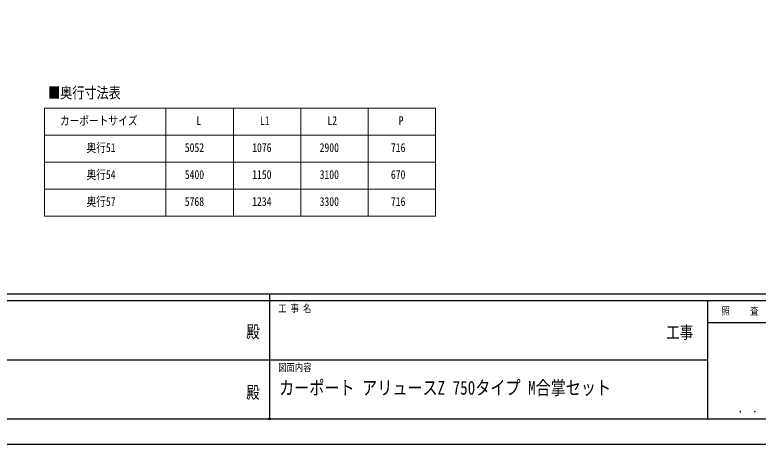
# Model space of a CAD drawing. Units: millimetres, scale not verified. Extents: x -10512 to 10512, y -7425 to 7425.
# Drawn here: x -1900 to 3612, y -7425 to -4240 of the extents above; entities that cross this region are included whole.
import ezdxf
from ezdxf.enums import TextEntityAlignment as Align

# ---------------------------------------------------------------- set-up
doc = ezdxf.new("R2010")
doc.units = ezdxf.units.MM
doc.header["$LTSCALE"] = 30
doc.header["$PDMODE"] = 32
doc.header["$PDSIZE"] = 15
doc.layers.add('0-1_TABLE1', color=7, linetype='Continuous', lineweight=18)
doc.layers.add('0-2_USER1', color=3, linetype='Continuous')
doc.layers.add('0-7_YKK_ZWAK', color=7, linetype='Continuous')
doc.styles.add('ＭＳ ゴシック', font='')
doc.styles.get('ＭＳ ゴシック').set_extended_font_data('MS Gothic')

msp = doc.modelspace()

# ---------------------------------------------------------------- linework, layer by layer
at = {"layer": '0-1_TABLE1'}
for p, q in [((-1679.86, -4932.4), (1220.14, -4932.4)), ((-1679.86, -4932.4), (-1679.86, -5732.4)), ((-779.86, -4932.4), (-779.86, -5732.4)), ((-279.86, -4932.4), (-279.86, -5732.4)), ((220.14, -4932.4), (220.14, -5732.4)), ((720.14, -4932.4), (720.14, -5732.4)), ((1220.14, -4932.4), (1220.14, -5732.4)), ((-1679.86, -5132.4), (1220.14, -5132.4)), ((-1679.86, -5332.4), (1220.14, -5332.4)), ((-1679.86, -5532.4), (1220.14, -5532.4)), ((-1679.86, -5732.4), (1220.14, -5732.4))]:
    msp.add_line(p, q, dxfattribs=at)
at = {"layer": '0-7_YKK_ZWAK'}
for p, q in [((9737.55, -6312.5), (-9762.45, -6312.5)), ((-12.45, -6312.5), (-12.45, -7237.5)), ((-12.45, -6362.5), (-3262.45, -6362.5)), ((3237.55, -6362.5), (-12.45, -6362.5)), ((4962.55, -6525), (3237.55, -6525)), ((-3243.7, -6800), (-12.45, -6800)), ((-12.45, -6800), (3237.55, -6800)), ((-3262.45, -7237.5), (-12.45, -7237.5)), ((-12.45, -7237.5), (3237.55, -7237.5)), ((3237.55, -7237.5), (4962.55, -7237.5))]:
    msp.add_line(p, q, dxfattribs=at)
msp.add_lwpolyline([(-10512.5, -7425), (10512.5, -7425), (10512.5, 7425), (-10512.5, 7425)], close=True, dxfattribs=at)
msp.add_lwpolyline([(4962.55, -6362.5), (3237.55, -6362.5), (3237.55, -7237.5)], dxfattribs=at)
msp.add_point((-12.45, -7237.5), dxfattribs=at)

# ---------------------------------------------------------------- texts
at = {"layer": '0-1_TABLE1', "style": 'ＭＳ ゴシック', "width": 0.8}
for s, p in [('カーポートサイズ', (-1565.86, -5077.4)), ('L', (-553.86, -5077.4)), ('L1', (-82.66, -5077.4)), ('L2', (417.34, -5077.4)), ('P', (946.14, -5077.4)), ('奥行51', (-1369.06, -5277.4)), ('5052', (-640.26, -5277.4)), ('1076', (-140.26, -5277.4)), ('2900', (359.74, -5277.4)), ('716', (888.54, -5277.4)), ('奥行54', (-1369.06, -5477.4)), ('5400', (-640.26, -5477.4)), ('1150', (-140.26, -5477.4)), ('3100', (359.74, -5477.4)), ('670', (888.54, -5477.4)), ('奥行57', (-1369.06, -5677.4)), ('5768', (-640.26, -5677.4)), ('1234', (-140.26, -5677.4)), ('3300', (359.74, -5677.4)), ('716', (888.54, -5677.4))]:
    msp.add_text(s, height=65.98, dxfattribs=at).set_placement(p, align=Align.BOTTOM_LEFT)
at = {"layer": '0-2_USER1', "style": 'ＭＳ ゴシック', "width": 0.8}
for s, height, p in [('■奥行寸法表', 82.48, (-1654.62, -4883.3)), ('カーポート アリュースZ 750タイプ M合掌セット', 102.6, (59.48, -7088.75))]:
    msp.add_text(s, height=height, dxfattribs=at).set_placement(p, align=Align.BOTTOM_LEFT)
at = {"layer": '0-7_YKK_ZWAK', "style": 'ＭＳ ゴシック', "width": 0.8}
for s, height, p in [('工 事 名', 54.99, (53.17, -6462.5)), ('照     査', 54.99, (3341.05, -6481.25)), ('殿', 91.64, (-184.17, -6664.58)), ('工事', 91.64, (2930.83, -6668.66)), ('図面内容', 54.99, (53.17, -6900)), ('殿', 91.64, (-184.17, -7114.58)), ('． ．', 64.79, (3462.5, -7210.88))]:
    msp.add_text(s, height=height, dxfattribs=at).set_placement(p, align=Align.BOTTOM_LEFT)

doc.saveas('drawing.dxf')
